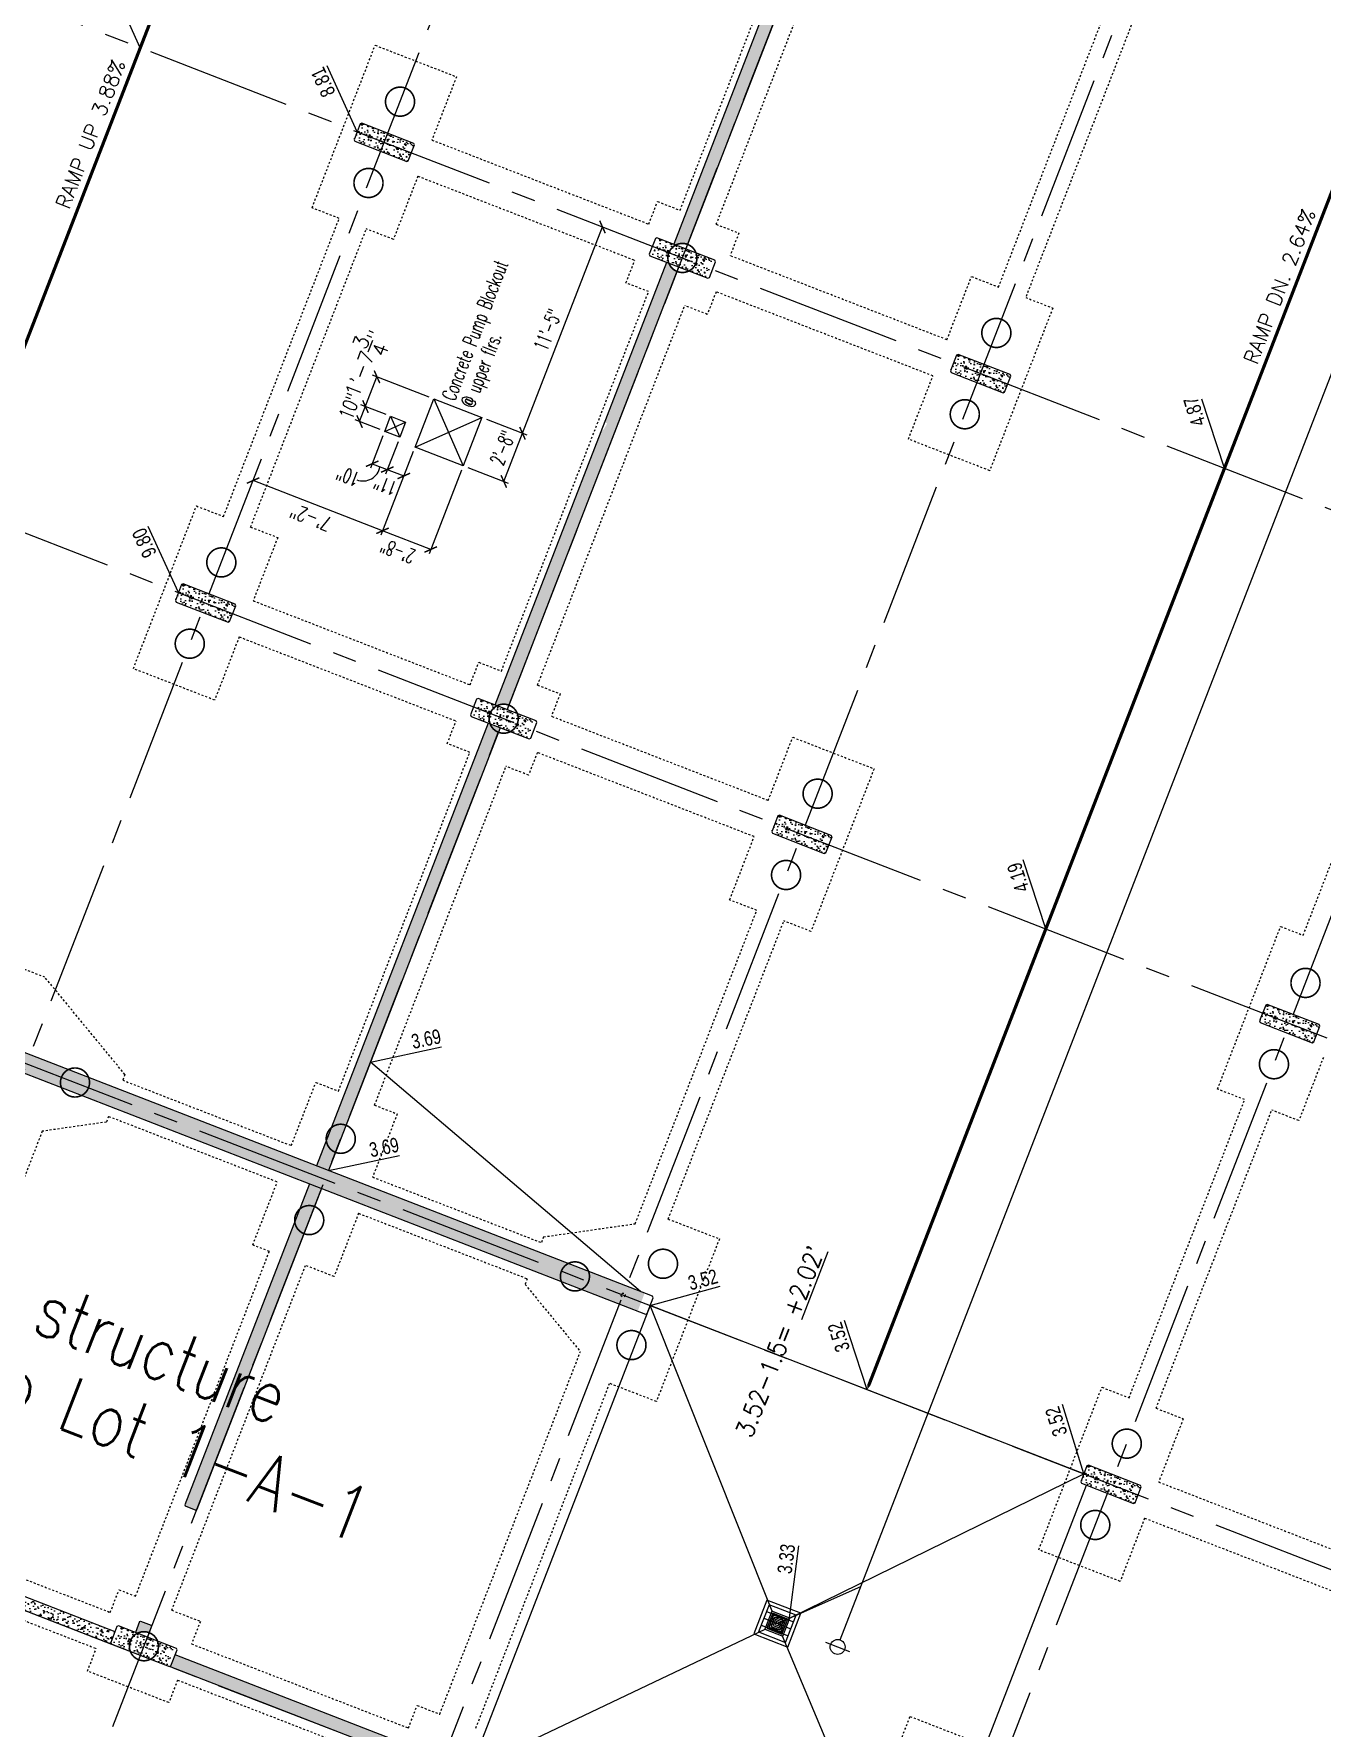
# Model space of a CAD drawing. Header units: feet. Extents: x 308 to 1449, y -4548 to -3843.
# Drawn here: x 878.6 to 945.1, y -4497.5 to -4410.1 of the extents above; entities that cross this region are included whole.
import ezdxf

# ---------------------------------------------------------------- set-up
doc = ezdxf.new("R2010")
doc.units = ezdxf.units.FT
doc.header["$LTSCALE"] = 10
doc.header["$MEASUREMENT"] = 0
for name, pattern in [('CENTER2', [1.125, 0.75, -0.125, 0.125, -0.125]), ('HIDDEN', [0.375, 0.25, -0.125]), ('HIDDEN2', [0.1875, 0.125, -0.0625])]:
    doc.linetypes.add(name, pattern=pattern)
doc.layers.get('0').update_dxf_attribs({"linetype": 'CONTINUOUS'})
doc.layers.add('alta hide', color=16, linetype='CONTINUOUS', plot=False)
doc.layers.add('g-anno-inv notes', color=1, linetype='CONTINUOUS', plot=False)
for name, color, linetype in [('auger pile', 1, 'CONTINUOUS'), ('conc. wall', 7, 'CONTINUOUS'), ('concrete pump', 210, 'CONTINUOUS'), ('GRID', 30, 'CENTER2'), ('Mat Footing Dewatering Pump', 80, 'CONTINUOUS'), ('p-ftg.', 4, 'HIDDEN2'), ('p-sanr-pipe', 5, 'CONTINUOUS'), ('p-sanr-symb', 3, 'CONTINUOUS'), ('slabedge', 6, 'CONTINUOUS')]:
    doc.layers.add(name, color=color, linetype=linetype)
doc.styles.add('dimwall', font='arial.ttf', dxfattribs={"width": 0.75, "height": 9})
doc.styles.add('s3', font='simplex.shx', dxfattribs={"width": 0.9, "height": 0.115})
doc.styles.add('STAN', font='ROMANS.SHX', dxfattribs={"width": 0.8})
doc.styles.get("Standard").update_dxf_attribs({"font": 'ROMANS.SHX'})
pattern_1 = [(50, (1448.896, 3235.727), (7.172602, -0.627521), [0.75, -8.25]), (355, (1448.896, 3235.727), (-1.387513, 7.521921), [0.6, -6.6]), (100.4514, (1449.4935, 3235.675), (5.785094, 6.894395), [0.637402, -7.011421]), (46.1842, (1448.896, 3237.727), (10.67241, -1.65519), [1.125, -12.375]), (96.6356, (1449.785, 3237.589), (9.346627, 9.74118), [0.956103, -10.51713]), (351.1842, (1448.896, 3237.727), (9.34662, 9.741186), [0.9, -9.9]), (21, (1449.896, 3237.227), (5.96907, -4.026189), [0.75, -8.25]), (326, (1449.896, 3237.227), (2.433153, 7.2515), [0.6, -6.6]), (71.4514, (1450.393, 3236.8916), (8.402226, 3.225305), [0.637402, -7.011421]), (37.5, (1448.8958, 3235.727), (0.1215986, 3.3289385), [0, -6.52, 0, -6.7, 0, -6.625]), (7.5, (1448.8958, 3235.727), (2.6306954, 3.944117), [0, -3.82, 0, -6.37, 0, -2.525]), (327.5, (1446.6658, 3235.727), (5.3382244, -0.2255487), [0, -2.5, 0, -7.8, 0, -10.35]), (317.5, (1445.6658, 3235.727), (5.831862, 1.00105), [0, -3.25, 0, -5.18, 0, -7.35])]

# ---------------------------------------------------------------- blocks, each defined once
blk = doc.blocks.new('ccprs02')
at = {"linetype": 'Continuous'}
blk.add_circle((0, 0), 0.0312, dxfattribs=at)
blk = doc.blocks.new('p51')
blk.add_line((0, -1), (0, 1))
blk.add_circle((0, 0), 0.576)
blk = doc.blocks.new('_ArchTick')
at = {"color": 0, "linetype": 'ByBlock', "const_width": 0.15}
blk.add_lwpolyline([(-0.5, -0.5), (0.5, 0.5)], dxfattribs=at)
blk = doc.blocks.new('A$C2A3944E8')
at = {"layer": 'conc. wall'}
h = blk.add_hatch(dxfattribs=at)
h.set_pattern_fill('AR-CONC', color=256, style=0)
h.set_pattern_definition([(50, (-94.641, 3235.727), (7.172602, -0.627521), [0.75, -8.25]), (355, (-94.641, 3235.727), (-1.387513, 7.521921), [0.6, -6.6]), (100.4514, (-94.0434, 3235.675), (5.785094, 6.894395), [0.637402, -7.011421]), (46.1842, (-94.641, 3237.727), (10.67241, -1.65519), [1.125, -12.375]), (96.6356, (-93.752, 3237.589), (9.346627, 9.74118), [0.956103, -10.51713]), (351.1842, (-94.641, 3237.727), (9.34662, 9.741186), [0.9, -9.9]), (21, (-93.641, 3237.227), (5.96907, -4.026189), [0.75, -8.25]), (326, (-93.641, 3237.227), (2.433153, 7.2515), [0.6, -6.6]), (71.4514, (-93.144, 3236.8916), (8.402226, 3.225305), [0.637402, -7.011421]), (37.5, (-94.6411, 3235.727), (0.1215986, 3.3289385), [0, -6.52, 0, -6.7, 0, -6.625]), (7.5, (-94.641, 3235.727), (2.6306954, 3.944117), [0, -3.82, 0, -6.37, 0, -2.525]), (327.5, (-96.8711, 3235.727), (5.3382244, -0.2255487), [0, -2.5, 0, -7.8, 0, -10.35]), (317.5, (-97.871, 3235.727), (5.831862, 1.00105), [0, -3.25, 0, -5.18, 0, -7.35])])
h.paths.add_polyline_path([(540.702481, 840.262432), (534.702481, 840.262432), (534.702481, 823.012432), (535.452481, 822.262432), (540.702481, 822.262432)])
h.paths.add_polyline_path([(546.702481, 840.262432), (540.702481, 840.262432), (540.702481, 822.262432), (545.952481, 822.262432), (546.702481, 823.012432)])
h.paths.add_polyline_path([(546.702481, 1032.262432), (540.702481, 1032.262432), (540.702481, 840.262432), (546.702481, 840.262432)])
h.paths.add_polyline_path([(540.702481, 1032.262432), (534.702481, 1032.262432), (534.702481, 840.262432), (540.702481, 840.262432)])
h.paths.add_polyline_path([(540.702481, 1224.262432), (534.702481, 1224.262432), (534.702481, 1032.262432), (540.702481, 1032.262432)])
h.paths.add_polyline_path([(546.702481, 1224.262432), (540.702481, 1224.262432), (540.702481, 1032.262432), (546.702481, 1032.262432)])
h.paths.add_polyline_path([(546.702481, 1241.512432), (545.952481, 1242.262432), (540.702481, 1242.262432), (540.702481, 1224.262432), (546.702481, 1224.262432)])
h.paths.add_polyline_path([(540.702481, 1242.262432), (535.452481, 1242.262432), (534.702481, 1241.512432), (534.702481, 1224.262432), (540.702481, 1224.262432)])
h = blk.add_hatch(dxfattribs=at)
h.set_pattern_fill('AR-CONC', color=256, style=0)
h.set_pattern_definition([(50, (211.359, 3961.727), (7.172602, -0.627521), [0.75, -8.25]), (355, (211.359, 3961.727), (-1.387513, 7.521921), [0.6, -6.6]), (100.4514, (211.9566, 3961.675), (5.785094, 6.894395), [0.637402, -7.011421]), (46.1842, (211.359, 3963.727), (10.67241, -1.65519), [1.125, -12.375]), (96.6356, (212.248, 3963.589), (9.346627, 9.74118), [0.956103, -10.51713]), (351.1842, (211.359, 3963.727), (9.34662, 9.741186), [0.9, -9.9]), (21, (212.359, 3963.227), (5.96907, -4.026189), [0.75, -8.25]), (326, (212.359, 3963.227), (2.433153, 7.2515), [0.6, -6.6]), (71.4514, (212.856, 3962.8916), (8.402226, 3.225305), [0.637402, -7.011421]), (37.5, (211.3589, 3961.727), (0.1215986, 3.3289385), [0, -6.52, 0, -6.7, 0, -6.625]), (7.5, (211.359, 3961.727), (2.6306954, 3.944117), [0, -3.82, 0, -6.37, 0, -2.525]), (327.5, (209.1289, 3961.727), (5.3382244, -0.2255487), [0, -2.5, 0, -7.8, 0, -10.35]), (317.5, (208.129, 3961.727), (5.831862, 1.00105), [0, -3.25, 0, -5.18, 0, -7.35])])
h.paths.add_polyline_path([(846.702481, 1248.262432), (841.452481, 1248.262432), (840.702481, 1247.512432), (840.702481, 1230.262432), (846.702481, 1230.262432)])
h.paths.add_polyline_path([(852.702481, 1247.512432), (851.952481, 1248.262432), (846.702481, 1248.262432), (846.702481, 1230.262432), (852.702481, 1230.262432)])
h.paths.add_polyline_path([(852.702481, 1230.262432), (846.702481, 1230.262432), (846.702481, 1212.262432), (851.952481, 1212.262432), (852.702481, 1213.012432)])
h.paths.add_polyline_path([(846.702481, 1230.262432), (840.702481, 1230.262432), (840.702481, 1213.012432), (841.452481, 1212.262432), (846.702481, 1212.262432)])
h = blk.add_hatch(dxfattribs=at)
h.set_pattern_fill('AR-CONC', color=256, style=0)
h.set_pattern_definition([(50, (517.359, 3961.727), (7.172602, -0.627521), [0.75, -8.25]), (355, (517.359, 3961.727), (-1.387513, 7.521921), [0.6, -6.6]), (100.4514, (517.9566, 3961.675), (5.785094, 6.894395), [0.637402, -7.011421]), (46.1842, (517.359, 3963.727), (10.67241, -1.65519), [1.125, -12.375]), (96.6356, (518.248, 3963.589), (9.346627, 9.74118), [0.956103, -10.51713]), (351.1842, (517.359, 3963.727), (9.34662, 9.741186), [0.9, -9.9]), (21, (518.359, 3963.227), (5.96907, -4.026189), [0.75, -8.25]), (326, (518.359, 3963.227), (2.433153, 7.2515), [0.6, -6.6]), (71.4514, (518.856, 3962.8916), (8.402226, 3.225305), [0.637402, -7.011421]), (37.5, (517.3589, 3961.727), (0.1215986, 3.3289385), [0, -6.52, 0, -6.7, 0, -6.625]), (7.5, (517.359, 3961.727), (2.6306954, 3.944117), [0, -3.82, 0, -6.37, 0, -2.525]), (327.5, (515.1289, 3961.727), (5.3382244, -0.2255487), [0, -2.5, 0, -7.8, 0, -10.35]), (317.5, (514.129, 3961.727), (5.831862, 1.00105), [0, -3.25, 0, -5.18, 0, -7.35])])
h.paths.add_polyline_path([(1152.702481, 1248.262432), (1147.452481, 1248.262432), (1146.702481, 1247.512432), (1146.702481, 1230.262432), (1152.702481, 1230.262432)])
h.paths.add_polyline_path([(1158.702481, 1247.512432), (1157.952481, 1248.262432), (1152.702481, 1248.262432), (1152.702481, 1230.262432), (1158.702481, 1230.262432)])
h.paths.add_polyline_path([(1158.702481, 1230.262432), (1152.702481, 1230.262432), (1152.702481, 1212.262432), (1157.952481, 1212.262432), (1158.702481, 1213.012432)])
h.paths.add_polyline_path([(1152.702481, 1230.262432), (1146.702481, 1230.262432), (1146.702481, 1213.012432), (1147.452481, 1212.262432), (1152.702481, 1212.262432)])
h = blk.add_hatch(dxfattribs=at)
h.set_pattern_fill('AR-CONC', color=256, style=0)
h.set_pattern_definition(pattern_1)
h.paths.add_polyline_path([(232.702481, 1130.556599), (224.702481, 1130.556599), (224.702481, 1051.512432), (225.452481, 1052.262432), (232.702481, 1052.262432)])
h.paths.add_polyline_path([(224.702481, 1130.556599), (232.702481, 1130.556599), (232.702481, 1212.262432), (225.452481, 1212.262432), (224.702481, 1213.012432)])
h = blk.add_hatch(dxfattribs=at)
h.set_pattern_fill('AR-CONC', color=256, style=0)
h.set_pattern_definition([(50, (-404.641, 3763.727), (7.172602, -0.627521), [0.75, -8.25]), (355, (-404.641, 3763.727), (-1.387513, 7.521921), [0.6, -6.6]), (100.4514, (-404.0434, 3763.675), (5.785094, 6.894395), [0.637402, -7.011421]), (46.1842, (-404.641, 3765.727), (10.67241, -1.65519), [1.125, -12.375]), (96.6356, (-403.752, 3765.589), (9.346627, 9.74118), [0.956103, -10.51713]), (351.1842, (-404.641, 3765.727), (9.34662, 9.741186), [0.9, -9.9]), (21, (-403.641, 3765.227), (5.96907, -4.026189), [0.75, -8.25]), (326, (-403.641, 3765.227), (2.433153, 7.2515), [0.6, -6.6]), (71.4514, (-403.144, 3764.8916), (8.402226, 3.225305), [0.637402, -7.011421]), (37.5, (-404.6411, 3763.727), (0.1215986, 3.3289385), [0, -6.52, 0, -6.7, 0, -6.625]), (7.5, (-404.641, 3763.727), (2.6306954, 3.944117), [0, -3.82, 0, -6.37, 0, -2.525]), (327.5, (-406.8711, 3763.727), (5.3382244, -0.2255487), [0, -2.5, 0, -7.8, 0, -10.35]), (317.5, (-407.871, 3763.727), (5.831862, 1.00105), [0, -3.25, 0, -5.18, 0, -7.35])])
h.paths.add_polyline_path([(230.702481, 1050.262432), (225.452481, 1050.262432), (224.702481, 1049.512432), (224.702481, 1032.262432), (230.702481, 1032.262432)])
h.paths.add_polyline_path([(236.702481, 1049.512432), (235.952481, 1050.262432), (230.702481, 1050.262432), (230.702481, 1032.262432), (236.702481, 1032.262432)])
h.paths.add_polyline_path([(236.702481, 1032.262432), (230.702481, 1032.262432), (230.702481, 1014.262432), (235.952481, 1014.262432), (236.702481, 1015.012432)])
h.paths.add_polyline_path([(230.702481, 1032.262432), (224.702481, 1032.262432), (224.702481, 1015.012432), (225.452481, 1014.262432), (230.702481, 1014.262432)])
h = blk.add_hatch(dxfattribs=at)
h.set_pattern_fill('AR-CONC', color=256, style=0)
h.set_pattern_definition([(50, (211.359, 3763.727), (7.172602, -0.627521), [0.75, -8.25]), (355, (211.359, 3763.727), (-1.387513, 7.521921), [0.6, -6.6]), (100.4514, (211.9566, 3763.675), (5.785094, 6.894395), [0.637402, -7.011421]), (46.1842, (211.359, 3765.727), (10.67241, -1.65519), [1.125, -12.375]), (96.6356, (212.248, 3765.589), (9.346627, 9.74118), [0.956103, -10.51713]), (351.1842, (211.359, 3765.727), (9.34662, 9.741186), [0.9, -9.9]), (21, (212.359, 3765.227), (5.96907, -4.026189), [0.75, -8.25]), (326, (212.359, 3765.227), (2.433153, 7.2515), [0.6, -6.6]), (71.4514, (212.856, 3764.8916), (8.402226, 3.225305), [0.637402, -7.011421]), (37.5, (211.3589, 3763.727), (0.1215986, 3.3289385), [0, -6.52, 0, -6.7, 0, -6.625]), (7.5, (211.359, 3763.727), (2.6306954, 3.944117), [0, -3.82, 0, -6.37, 0, -2.525]), (327.5, (209.1289, 3763.727), (5.3382244, -0.2255487), [0, -2.5, 0, -7.8, 0, -10.35]), (317.5, (208.129, 3763.727), (5.831862, 1.00105), [0, -3.25, 0, -5.18, 0, -7.35])])
h.paths.add_polyline_path([(846.702481, 1050.262432), (841.452481, 1050.262432), (840.702481, 1049.512432), (840.702481, 1032.262432), (846.702481, 1032.262432)])
h.paths.add_polyline_path([(852.702481, 1049.512432), (851.952481, 1050.262432), (846.702481, 1050.262432), (846.702481, 1032.262432), (852.702481, 1032.262432)])
h.paths.add_polyline_path([(852.702481, 1032.262432), (846.702481, 1032.262432), (846.702481, 1014.262432), (851.952481, 1014.262432), (852.702481, 1015.012432)])
h.paths.add_polyline_path([(846.702481, 1032.262432), (840.702481, 1032.262432), (840.702481, 1015.012432), (841.452481, 1014.262432), (846.702481, 1014.262432)])
h = blk.add_hatch(dxfattribs=at)
h.set_pattern_fill('AR-CONC', color=256, style=0)
h.set_pattern_definition([(50, (517.359, 3763.727), (7.172602, -0.627521), [0.75, -8.25]), (355, (517.359, 3763.727), (-1.387513, 7.521921), [0.6, -6.6]), (100.4514, (517.9566, 3763.675), (5.785094, 6.894395), [0.637402, -7.011421]), (46.1842, (517.359, 3765.727), (10.67241, -1.65519), [1.125, -12.375]), (96.6356, (518.248, 3765.589), (9.346627, 9.74118), [0.956103, -10.51713]), (351.1842, (517.359, 3765.727), (9.34662, 9.741186), [0.9, -9.9]), (21, (518.359, 3765.227), (5.96907, -4.026189), [0.75, -8.25]), (326, (518.359, 3765.227), (2.433153, 7.2515), [0.6, -6.6]), (71.4514, (518.856, 3764.8916), (8.402226, 3.225305), [0.637402, -7.011421]), (37.5, (517.3589, 3763.727), (0.1215986, 3.3289385), [0, -6.52, 0, -6.7, 0, -6.625]), (7.5, (517.359, 3763.727), (2.6306954, 3.944117), [0, -3.82, 0, -6.37, 0, -2.525]), (327.5, (515.1289, 3763.727), (5.3382244, -0.2255487), [0, -2.5, 0, -7.8, 0, -10.35]), (317.5, (514.129, 3763.727), (5.831862, 1.00105), [0, -3.25, 0, -5.18, 0, -7.35])])
h.paths.add_polyline_path([(1152.702481, 1050.262432), (1147.452481, 1050.262432), (1146.702481, 1049.512432), (1146.702481, 1032.262432), (1152.702481, 1032.262432)])
h.paths.add_polyline_path([(1158.702481, 1049.512432), (1157.952481, 1050.262432), (1152.702481, 1050.262432), (1152.702481, 1032.262432), (1158.702481, 1032.262432)])
h.paths.add_polyline_path([(1158.702481, 1032.262432), (1152.702481, 1032.262432), (1152.702481, 1014.262432), (1157.952481, 1014.262432), (1158.702481, 1015.012432)])
h.paths.add_polyline_path([(1152.702481, 1032.262432), (1146.702481, 1032.262432), (1146.702481, 1015.012432), (1147.452481, 1014.262432), (1152.702481, 1014.262432)])
h = blk.add_hatch(dxfattribs=at)
h.set_pattern_fill('AR-CONC', color=256, style=0)
h.set_pattern_definition(pattern_1)
h.paths.add_polyline_path([(232.702481, 1012.262432), (225.452481, 1012.262432), (224.702481, 1013.012432), (224.702481, 931.718391), (232.702481, 931.718391)])
h.paths.add_polyline_path([(224.702481, 851.512432), (225.452481, 852.262432), (232.702481, 852.262432), (232.702481, 931.718391), (224.702481, 931.718391)])
h.paths.add_polyline_path([(504.702481, 1032.262432, -0.2807764064), (509.579375, 1040.262432), (389.913497, 1040.262432), (389.913497, 1032.262432)])
h.paths.add_polyline_path([(522.702481, 1032.262432, 0.2807764064), (517.825586, 1040.262432), (509.579375, 1040.262432, 0.2807764064), (504.702481, 1032.262432)])
h.paths.add_polyline_path([(517.825586, 1040.262432, -0.2807764064), (522.702481, 1032.262432), (534.702481, 1032.262432), (534.702481, 1040.262432)])
h.paths.add_polyline_path([(320.952481, 1040.262432), (320.952481, 1032.262432), (389.913497, 1032.262432), (389.913497, 1040.262432)])
edge = h.paths.add_edge_path()
edge.add_line((244.452481, 1032.262432), (244.452481, 1040.262432))
edge.add_line((244.452481, 1040.262432), (236.702481, 1040.262432))
edge.add_line((236.702481, 1040.262432), (236.702481, 1038.970636))
edge.add_arc((230.702481, 1032.262432), 9, 0, 48.189685104, ccw=False)
edge.add_line((239.702481, 1032.262432), (244.452481, 1032.262432))
h = blk.add_hatch(dxfattribs=at)
h.set_pattern_fill('AR-CONC', color=256, style=0)
h.set_pattern_definition(pattern_1)
h.paths.add_polyline_path([(563.579375, 1040.262432), (546.702481, 1040.262432), (546.702481, 1032.262432), (558.702481, 1032.262432, -0.2807764064)])
h.paths.add_polyline_path([(571.825586, 1040.262432), (563.579375, 1040.262432, 0.2807764064), (558.702481, 1032.262432), (576.702481, 1032.262432, 0.2807764064)])
h.paths.add_polyline_path([(639.292981, 1040.262432), (571.825586, 1040.262432, -0.2807764064), (576.702481, 1032.262432), (639.292981, 1032.262432)])
h.paths.add_polyline_path([(737.950825, 1038.725474, -0.0958594445), (731.190482, 1040.262432), (639.292981, 1040.262432), (639.292981, 1032.262432), (737.950825, 1032.262432)])
h.paths.add_polyline_path([(819.702481, 1040.262432), (737.950825, 1040.262432), (737.950825, 1032.262432), (819.702481, 1032.262432)])
h.paths.add_polyline_path([(737.950825, 1040.262432), (731.190482, 1040.262432, 0.0958594445), (737.950825, 1038.725474)], flags=17)
h.paths.add_polyline_path([(840.702481, 1038.970636), (840.702481, 1040.262432), (819.702481, 1040.262432), (819.702481, 1032.262432), (837.702481, 1032.262432, -0.2134217653)])
h.paths.add_polyline_path([(840.702481, 1038.970636, 0.2134217653), (837.702481, 1032.262432), (840.702481, 1032.262432)])
h = blk.add_hatch(dxfattribs=at)
h.set_pattern_fill('AR-CONC', color=256, style=0)
h.set_pattern_definition(pattern_1)
h.paths.add_polyline_path([(1040.348234, 1032.262432), (1040.348234, 1038.725474, -0.0958594445), (1033.587892, 1040.262432), (852.702481, 1040.262432), (852.702481, 1038.970636, -0.2134217653), (855.702481, 1032.262432)])
h.paths.add_polyline_path([(1093.115445, 1032.262432), (1093.115445, 1040.262432), (1040.348234, 1040.262432), (1040.348234, 1032.262432)])
h.paths.add_polyline_path([(1093.115445, 1040.262432), (1093.115445, 1032.262432), (1143.702481, 1032.262432, -0.2134217653), (1146.702481, 1038.970636), (1146.702481, 1040.262432)])
h.paths.add_polyline_path([(1343.352898, 1032.262432), (1343.352898, 1038.725474, -0.0958594445), (1336.592556, 1040.262432), (1158.702481, 1040.262432), (1158.702481, 1038.970636, -0.2134217653), (1161.702481, 1032.262432)])
h.paths.add_polyline_path([(1343.352898, 1040.262432), (1343.352898, 1032.262432), (1399.115445, 1032.262432), (1399.115445, 1040.262432)])
h.paths.add_polyline_path([(1449.702481, 1032.262432, -0.2134217653), (1452.702481, 1038.970636), (1452.702481, 1040.262432), (1399.115445, 1040.262432), (1399.115445, 1032.262432)])
h.paths.add_polyline_path([(1603.115445, 1032.262432), (1603.115445, 1040.262432), (1464.702481, 1040.262432), (1464.702481, 1038.970636, -0.2134217653), (1467.702481, 1032.262432)])
h.paths.add_polyline_path([(1603.115445, 1040.262432), (1603.115445, 1032.262432), (1653.702481, 1032.262432, -0.2134217653), (1656.702481, 1038.970636), (1656.702481, 1040.262432)])
h = blk.add_hatch(dxfattribs=at)
h.set_pattern_fill('AR-CONC', color=256, style=0)
h.set_pattern_definition([(50, (211.359, 3565.727), (7.172602, -0.627521), [0.75, -8.25]), (355, (211.359, 3565.727), (-1.387513, 7.521921), [0.6, -6.6]), (100.4514, (211.9566, 3565.675), (5.785094, 6.894395), [0.637402, -7.011421]), (46.1842, (211.359, 3567.727), (10.67241, -1.65519), [1.125, -12.375]), (96.6356, (212.248, 3567.589), (9.346627, 9.74118), [0.956103, -10.51713]), (351.1842, (211.359, 3567.727), (9.34662, 9.741186), [0.9, -9.9]), (21, (212.359, 3567.227), (5.96907, -4.026189), [0.75, -8.25]), (326, (212.359, 3567.227), (2.433153, 7.2515), [0.6, -6.6]), (71.4514, (212.856, 3566.8916), (8.402226, 3.225305), [0.637402, -7.011421]), (37.5, (211.3589, 3565.727), (0.1215986, 3.3289385), [0, -6.52, 0, -6.7, 0, -6.625]), (7.5, (211.359, 3565.727), (2.6306954, 3.944117), [0, -3.82, 0, -6.37, 0, -2.525]), (327.5, (209.1289, 3565.727), (5.3382244, -0.2255487), [0, -2.5, 0, -7.8, 0, -10.35]), (317.5, (208.129, 3565.727), (5.831862, 1.00105), [0, -3.25, 0, -5.18, 0, -7.35])])
h.paths.add_polyline_path([(846.702481, 852.262432), (841.452481, 852.262432), (840.702481, 851.512432), (840.702481, 834.262432), (846.702481, 834.262432)])
h.paths.add_polyline_path([(852.702481, 851.512432), (851.952481, 852.262432), (846.702481, 852.262432), (846.702481, 834.262432), (852.702481, 834.262432)])
h.paths.add_polyline_path([(852.702481, 834.262432), (846.702481, 834.262432), (846.702481, 816.262432), (851.952481, 816.262432), (852.702481, 817.012432)])
h.paths.add_polyline_path([(846.702481, 834.262432), (840.702481, 834.262432), (840.702481, 817.012432), (841.452481, 816.262432), (846.702481, 816.262432)])
h = blk.add_hatch(dxfattribs=at)
h.set_pattern_fill('AR-CONC', color=256, style=0)
h.set_pattern_definition([(50, (517.359, 3565.727), (7.172602, -0.627521), [0.75, -8.25]), (355, (517.359, 3565.727), (-1.387513, 7.521921), [0.6, -6.6]), (100.4514, (517.9566, 3565.675), (5.785094, 6.894395), [0.637402, -7.011421]), (46.1842, (517.359, 3567.727), (10.67241, -1.65519), [1.125, -12.375]), (96.6356, (518.248, 3567.589), (9.346627, 9.74118), [0.956103, -10.51713]), (351.1842, (517.359, 3567.727), (9.34662, 9.741186), [0.9, -9.9]), (21, (518.359, 3567.227), (5.96907, -4.026189), [0.75, -8.25]), (326, (518.359, 3567.227), (2.433153, 7.2515), [0.6, -6.6]), (71.4514, (518.856, 3566.8916), (8.402226, 3.225305), [0.637402, -7.011421]), (37.5, (517.3589, 3565.727), (0.1215986, 3.3289385), [0, -6.52, 0, -6.7, 0, -6.625]), (7.5, (517.359, 3565.727), (2.6306954, 3.944117), [0, -3.82, 0, -6.37, 0, -2.525]), (327.5, (515.1289, 3565.727), (5.3382244, -0.2255487), [0, -2.5, 0, -7.8, 0, -10.35]), (317.5, (514.129, 3565.727), (5.831862, 1.00105), [0, -3.25, 0, -5.18, 0, -7.35])])
h.paths.add_polyline_path([(1152.702481, 852.262432), (1147.452481, 852.262432), (1146.702481, 851.512432), (1146.702481, 834.262432), (1152.702481, 834.262432)])
h.paths.add_polyline_path([(1158.702481, 851.512432), (1157.952481, 852.262432), (1152.702481, 852.262432), (1152.702481, 834.262432), (1158.702481, 834.262432)])
h.paths.add_polyline_path([(1158.702481, 834.262432), (1152.702481, 834.262432), (1152.702481, 816.262432), (1157.952481, 816.262432), (1158.702481, 817.012432)])
h.paths.add_polyline_path([(1152.702481, 834.262432), (1146.702481, 834.262432), (1146.702481, 817.012432), (1147.452481, 816.262432), (1152.702481, 816.262432)])
h = blk.add_hatch(dxfattribs=at)
h.set_pattern_fill('AR-CONC', color=256, style=0)
h.set_pattern_definition([(50, (-94.641, 3241.727), (7.172602, -0.627521), [0.75, -8.25]), (355, (-94.641, 3241.727), (-1.387513, 7.521921), [0.6, -6.6]), (100.4514, (-94.0434, 3241.675), (5.785094, 6.894395), [0.637402, -7.011421]), (46.1842, (-94.641, 3243.727), (10.67241, -1.65519), [1.125, -12.375]), (96.6356, (-93.752, 3243.589), (9.346627, 9.74118), [0.956103, -10.51713]), (351.1842, (-94.641, 3243.727), (9.34662, 9.741186), [0.9, -9.9]), (21, (-93.641, 3243.227), (5.96907, -4.026189), [0.75, -8.25]), (326, (-93.641, 3243.227), (2.433153, 7.2515), [0.6, -6.6]), (71.4514, (-93.144, 3242.8916), (8.402226, 3.225305), [0.637402, -7.011421]), (37.5, (-94.6411, 3241.727), (0.1215986, 3.3289385), [0, -6.52, 0, -6.7, 0, -6.625]), (7.5, (-94.641, 3241.727), (2.6306954, 3.944117), [0, -3.82, 0, -6.37, 0, -2.525]), (327.5, (-96.8711, 3241.727), (5.3382244, -0.2255487), [0, -2.5, 0, -7.8, 0, -10.35]), (317.5, (-97.871, 3241.727), (5.831862, 1.00105), [0, -3.25, 0, -5.18, 0, -7.35])])
h.paths.add_polyline_path([(540.702481, 528.262432), (535.452481, 528.262432), (534.702481, 527.512432), (534.702481, 510.262432), (540.702481, 510.262432)])
h.paths.add_polyline_path([(540.702481, 510.262432), (546.702481, 510.262432), (546.702481, 527.512432), (545.952481, 528.262432), (540.702481, 528.262432)])
h.paths.add_polyline_path([(540.702481, 492.262432), (545.952481, 492.262432), (546.702481, 493.012432), (546.702481, 510.262432), (540.702481, 510.262432)])
h.paths.add_polyline_path([(534.702481, 493.012432), (535.452481, 492.262432), (540.702481, 492.262432), (540.702481, 510.262432), (534.702481, 510.262432)])
h = blk.add_hatch(dxfattribs=at)
h.set_pattern_fill('AR-CONC', color=256, style=0)
h.set_pattern_definition([(50, (211.359, 3241.727), (7.172602, -0.627521), [0.75, -8.25]), (355, (211.359, 3241.727), (-1.387513, 7.521921), [0.6, -6.6]), (100.4514, (211.9566, 3241.675), (5.785094, 6.894395), [0.637402, -7.011421]), (46.1842, (211.359, 3243.727), (10.67241, -1.65519), [1.125, -12.375]), (96.6356, (212.248, 3243.589), (9.346627, 9.74118), [0.956103, -10.51713]), (351.1842, (211.359, 3243.727), (9.34662, 9.741186), [0.9, -9.9]), (21, (212.359, 3243.227), (5.96907, -4.026189), [0.75, -8.25]), (326, (212.359, 3243.227), (2.433153, 7.2515), [0.6, -6.6]), (71.4514, (212.856, 3242.8916), (8.402226, 3.225305), [0.637402, -7.011421]), (37.5, (211.3589, 3241.727), (0.1215986, 3.3289385), [0, -6.52, 0, -6.7, 0, -6.625]), (7.5, (211.359, 3241.727), (2.6306954, 3.944117), [0, -3.82, 0, -6.37, 0, -2.525]), (327.5, (209.1289, 3241.727), (5.3382244, -0.2255487), [0, -2.5, 0, -7.8, 0, -10.35]), (317.5, (208.129, 3241.727), (5.831862, 1.00105), [0, -3.25, 0, -5.18, 0, -7.35])])
h.paths.add_polyline_path([(846.702481, 528.262432), (841.452481, 528.262432), (840.702481, 527.512432), (840.702481, 510.262432), (846.702481, 510.262432)])
h.paths.add_polyline_path([(852.702481, 527.512432), (851.952481, 528.262432), (846.702481, 528.262432), (846.702481, 510.262432), (852.702481, 510.262432)])
h.paths.add_polyline_path([(852.702481, 510.262432), (846.702481, 510.262432), (846.702481, 492.262432), (851.952481, 492.262432), (852.702481, 493.012432)])
h.paths.add_polyline_path([(846.702481, 510.262432), (840.702481, 510.262432), (840.702481, 493.012432), (841.452481, 492.262432), (846.702481, 492.262432)])
h = blk.add_hatch(dxfattribs=at)
h.set_pattern_fill('AR-CONC', color=256, style=0)
h.set_pattern_definition(pattern_1)
h.paths.add_polyline_path([(471.407441, 320.262432), (336.702481, 320.262432), (336.702481, 313.012432), (335.952481, 312.262432), (471.407441, 312.262432)])
h.paths.add_polyline_path([(534.702481, 317.554228, -0.0954166667), (532.640223, 320.262432), (471.407441, 320.262432), (471.407441, 312.262432), (513.702481, 312.262432), (535.452481, 312.262432), (534.702481, 313.012432)])
at = {"layer": 'auger pile', "const_width": 1}
for points in [[(828.702481, 1230.262432, 1), (810.702481, 1230.262432, 1)], [(864.702481, 1230.262432, -1), (882.702481, 1230.262432, -1)], [(1134.702481, 1230.262432, 1), (1116.702481, 1230.262432, 1)], [(1170.702481, 1230.262432, -1), (1188.702481, 1230.262432, -1)], [(540.702481, 1207.262432, -1), (540.702481, 1189.262432, -1)], [(239.702481, 1032.262432, 1), (221.702481, 1032.262432, 1)], [(522.702481, 1032.262432, 1), (504.702481, 1032.262432, 1)], [(558.702481, 1032.262432, -1), (576.702481, 1032.262432, -1)], [(855.702481, 1032.262432, 1), (837.702481, 1032.262432, 1)], [(1161.702481, 1032.262432, 1), (1143.702481, 1032.262432, 1)], [(540.702481, 857.262432, 1), (540.702481, 875.262432, 1)], [(828.702481, 834.262432, 1), (810.702481, 834.262432, 1)], [(864.702481, 834.262432, -1), (882.702481, 834.262432, -1)], [(1134.702481, 834.262432, 1), (1116.702481, 834.262432, 1)], [(1170.702481, 834.262432, -1), (1188.702481, 834.262432, -1)], [(513.702481, 809.262432, 1), (513.702481, 827.262432, 1)], [(567.702481, 809.262432, 1), (567.702481, 827.262432, 1)], [(522.702481, 510.262432, 1), (504.702481, 510.262432, 1)], [(558.702481, 510.262432, -1), (576.702481, 510.262432, -1)], [(828.702481, 510.262432, 1), (810.702481, 510.262432, 1)], [(864.702481, 510.262432, -1), (882.702481, 510.262432, -1)]]:
    blk.add_lwpolyline(points, format="xyb", close=True, dxfattribs=at)
at = {"layer": 'conc. wall'}
for p, q in [((224.702481, 1213.012432), (224.702481, 1051.512432)), ((232.702481, 1212.262432), (232.702481, 1052.262432)), ((243.952481, 1040.262432), (236.702481, 1040.262432)), ((243.952481, 1040.262432), (244.452481, 1039.762432)), ((244.452481, 1039.762432), (244.452481, 1032.762432)), ((321.452481, 1040.262432), (320.952481, 1039.762432)), ((320.952481, 1039.762432), (320.952481, 1032.762432)), ((534.702481, 1040.262432), (321.452481, 1040.262432)), ((840.702481, 1040.262432), (546.702481, 1040.262432)), ((852.702481, 1040.262432), (1146.702481, 1040.262432)), ((1452.702481, 1040.262432), (1158.702481, 1040.262432)), ((243.952481, 1032.262432), (236.702481, 1032.262432)), ((244.452481, 1032.762432), (243.952481, 1032.262432)), ((321.452481, 1032.262432), (320.952481, 1032.762432)), ((534.702481, 1032.262432), (321.452481, 1032.262432)), ((840.702481, 1032.262432), (546.702481, 1032.262432)), ((852.702481, 1032.262432), (1146.702481, 1032.262432)), ((1452.702481, 1032.262432), (1158.702481, 1032.262432)), ((224.702481, 851.512432), (224.702481, 1013.012432)), ((232.702481, 852.262432), (232.702481, 1012.262432))]:
    blk.add_line(p, q, dxfattribs=at)
for points in [[(546.702481, 817.012432), (546.702481, 1247.512432), (545.952481, 1248.262432), (535.452481, 1248.262432), (534.702481, 1247.512432), (534.702481, 817.012432), (535.452481, 816.262432), (545.952481, 816.262432)], [(840.702481, 1247.512432), (840.702481, 1213.012432), (841.452481, 1212.262432), (851.952481, 1212.262432), (852.702481, 1213.012432), (852.702481, 1247.512432), (851.952481, 1248.262432), (841.452481, 1248.262432)], [(1146.702481, 1247.512432), (1146.702481, 1213.012432), (1147.452481, 1212.262432), (1157.952481, 1212.262432), (1158.702481, 1213.012432), (1158.702481, 1247.512432), (1157.952481, 1248.262432), (1147.452481, 1248.262432)], [(224.702481, 1051.512432), (224.702481, 1013.012432), (225.452481, 1012.262432), (235.952481, 1012.262432), (236.702481, 1013.012432), (236.702481, 1051.512432), (235.952481, 1052.262432), (225.452481, 1052.262432)], [(840.702481, 1051.512432), (840.702481, 1013.012432), (841.452481, 1012.262432), (851.952481, 1012.262432), (852.702481, 1013.012432), (852.702481, 1051.512432), (851.952481, 1052.262432), (841.452481, 1052.262432)], [(1146.702481, 1051.512432), (1146.702481, 1013.012432), (1147.452481, 1012.262432), (1157.952481, 1012.262432), (1158.702481, 1013.012432), (1158.702481, 1051.512432), (1157.952481, 1052.262432), (1147.452481, 1052.262432)], [(840.702481, 851.512432), (840.702481, 817.012432), (841.452481, 816.262432), (851.952481, 816.262432), (852.702481, 817.012432), (852.702481, 851.512432), (851.952481, 852.262432), (841.452481, 852.262432)], [(1146.702481, 851.512432), (1146.702481, 817.012432), (1147.452481, 816.262432), (1157.952481, 816.262432), (1158.702481, 817.012432), (1158.702481, 851.512432), (1157.952481, 852.262432), (1147.452481, 852.262432)], [(534.702481, 527.512432), (534.702481, 493.012432), (535.452481, 492.262432), (545.952481, 492.262432), (546.702481, 493.012432), (546.702481, 527.512432), (545.952481, 528.262432), (535.452481, 528.262432)], [(840.702481, 527.512432), (840.702481, 493.012432), (841.452481, 492.262432), (851.952481, 492.262432), (852.702481, 493.012432), (852.702481, 527.512432), (851.952481, 528.262432), (841.452481, 528.262432)]]:
    blk.add_lwpolyline(points, close=True, dxfattribs=at)
at = {"layer": 'concrete pump'}
for p, q in [((928.073918, 1144.262432), (928.073918, 1230.262432)), ((985.952481, 1168.262432), (985.952481, 1184.958737)), ((985.952481, 1181.958737), (1015.702481, 1181.958737)), ((995.952481, 1168.262432), (995.952481, 1184.958737)), ((1015.702481, 1147.262432), (1015.702481, 1184.958737)), ((982.952481, 1165.262432), (961.462811, 1165.262432)), ((964.462811, 1165.262432), (964.462811, 1144.262432)), ((985.952481, 1165.262432), (995.952481, 1155.262432)), ((995.952481, 1165.262432), (985.952481, 1155.262432)), ((982.952481, 1155.262432), (961.462811, 1155.262432)), ((980.702481, 1144.262432), (925.073918, 1144.262432)), ((928.073918, 1112.262432), (928.073918, 1144.262432)), ((983.702481, 1144.262432), (1015.702481, 1112.262432)), ((1015.702481, 1144.262432), (983.702481, 1112.262432)), ((980.702481, 1112.262432), (925.073918, 1112.262432)), ((983.702481, 1109.262432), (983.702481, 1082.351925)), ((1015.702481, 1109.262432), (1015.702481, 1082.351925)), ((983.702481, 1085.351925), (1015.702481, 1085.351925)), ((1015.702481, 1085.351925), (1152.702481, 1085.351925))]:
    blk.add_line(p, q, dxfattribs=at)
for points in [[(985.952481, 1155.262432), (985.952481, 1165.262432), (995.952481, 1165.262432), (995.952481, 1155.262432)], [(983.702481, 1112.262432), (983.702481, 1144.262432), (1015.702481, 1144.262432), (1015.702481, 1112.262432)]]:
    blk.add_lwpolyline(points, close=True, dxfattribs=at)
blk.add_arc((962.376859, 1170.511766), 10.629636, 179.545287036, 281.317126025, dxfattribs=at)
at = {"layer": 'p-ftg.'}
for p, q in [((594.702481, 1239.189753), (594.702481, 1273.262432)), ((556.493363, 1171.262432), (594.702481, 1239.189753)), ((900.702481, 1239.262432), (1098.702481, 1239.262432)), ((900.702481, 1221.262432), (1098.702481, 1221.262432)), ((218.702481, 1203.262432), (218.702481, 1059.262432)), ((242.702481, 1203.262432), (242.702481, 1059.262432)), ((505.224099, 1206.262432), (257.702481, 1206.262432)), ((524.911599, 1171.262432), (505.224099, 1206.262432)), ((834.702481, 1203.262432), (834.702481, 1059.262432)), ((858.702481, 1203.262432), (858.702481, 1059.262432)), ((1140.702481, 1203.262432), (1140.702481, 1059.262432)), ((1164.702481, 1203.262432), (1164.702481, 1059.262432)), ((528.702481, 1171.262432), (524.911599, 1171.262432)), ((528.702481, 1171.262432), (528.702481, 1059.262432)), ((552.702481, 1171.262432), (552.702481, 1059.262432)), ((556.493363, 1171.262432), (552.702481, 1171.262432)), ((257.702481, 1048.262432), (486.702481, 1048.262432)), ((594.702481, 1044.262432), (819.702481, 1044.262432)), ((873.702481, 1044.262432), (1125.702481, 1044.262432)), ((1179.702481, 1044.262432), (1431.702481, 1044.262432)), ((257.702481, 1024.262432), (486.702481, 1024.262432)), ((594.702481, 1020.262432), (819.702481, 1020.262432)), ((873.702481, 1020.262432), (1125.702481, 1020.262432)), ((1179.702481, 1020.262432), (1431.702481, 1020.262432)), ((218.702481, 1005.262432), (218.702481, 861.262432)), ((242.702481, 1005.262432), (242.702481, 861.262432)), ((528.702481, 1005.262432), (528.702481, 893.262432)), ((552.702481, 1005.262432), (552.702481, 893.262432)), ((834.702481, 861.262432), (834.702481, 1005.262432)), ((858.702481, 861.262432), (858.702481, 1005.262432)), ((1140.702481, 861.262432), (1140.702481, 1005.262432)), ((1164.702481, 861.262432), (1164.702481, 1005.262432)), ((524.911599, 893.262432), (498.474099, 846.262432)), ((528.702481, 893.262432), (524.911599, 893.262432)), ((556.493363, 893.262432), (552.702481, 893.262432)), ((556.493363, 893.262432), (584.618363, 843.262432)), ((257.702481, 846.262432), (498.474099, 846.262432)), ((584.618363, 843.262432), (792.702481, 843.262432)), ((257.702481, 822.262432), (486.702481, 822.262432)), ((486.702481, 791.262432), (486.702481, 822.262432)), ((594.702481, 825.335111), (594.702481, 791.262432)), ((594.702481, 825.262432), (792.702481, 825.262432)), ((594.702481, 791.262432), (486.702481, 791.262432)), ((594.702481, 519.262432), (792.702481, 519.262432)), ((900.702481, 522.262432), (1125.702481, 522.262432)), ((594.702481, 501.262432), (792.702481, 501.262432)), ((528.702481, 483.262432), (528.702481, 351.262432)), ((552.702481, 483.262432), (552.702481, 351.262432))]:
    blk.add_line(p, q, dxfattribs=at)
for points in [[(792.702481, 1257.262432), (900.702481, 1257.262432), (900.702481, 1239.262432)], [(834.702481, 1203.262432), (792.702481, 1203.262432), (792.702481, 1257.262432)], [(1098.702481, 1257.262432), (1206.702481, 1257.262432), (1206.702481, 1203.262432), (1164.702481, 1203.262432)], [(1098.702481, 1239.262432), (1098.702481, 1257.262432)], [(900.702481, 1221.262432), (900.702481, 1203.262432), (858.702481, 1203.262432)], [(1140.702481, 1203.262432), (1098.702481, 1203.262432), (1098.702481, 1221.262432)], [(203.702481, 1059.262432), (218.702481, 1059.262432)], [(218.702481, 1005.262432), (203.702481, 1005.262432), (203.702481, 1059.262432)], [(242.702481, 1059.262432), (257.702481, 1059.262432), (257.702481, 1048.262432)], [(486.702481, 1059.262432), (528.702481, 1059.262432)], [(486.702481, 1048.262432), (486.702481, 1059.262432)], [(552.702481, 1059.262432), (594.702481, 1059.262432), (594.702481, 1044.262432)], [(819.702481, 1044.262432), (819.702481, 1059.262432), (834.702481, 1059.262432)], [(858.702481, 1059.262432), (873.702481, 1059.262432), (873.702481, 1044.262432)], [(1125.702481, 1044.262432), (1125.702481, 1059.262432), (1140.702481, 1059.262432)], [(1164.702481, 1059.262432), (1179.702481, 1059.262432), (1179.702481, 1044.262432)], [(257.702481, 1024.262432), (257.702481, 1005.262432), (242.702481, 1005.262432)], [(528.702481, 1005.262432), (486.702481, 1005.262432), (486.702481, 1024.262432)], [(594.702481, 1020.262432), (594.702481, 1005.262432), (552.702481, 1005.262432)], [(819.702481, 1005.262432), (819.702481, 1020.262432)], [(873.702481, 1020.262432), (873.702481, 1005.262432), (858.702481, 1005.262432)], [(1125.702481, 1005.262432), (1125.702481, 1020.262432)], [(1179.702481, 1020.262432), (1179.702481, 1005.262432), (1164.702481, 1005.262432)], [(834.702481, 1005.262432), (819.702481, 1005.262432)], [(1140.702481, 1005.262432), (1125.702481, 1005.262432)], [(242.702481, 861.262432), (257.702481, 861.262432), (257.702481, 846.262432)], [(792.702481, 861.262432), (834.702481, 861.262432)], [(858.702481, 861.262432), (900.702481, 861.262432), (900.702481, 807.262432), (792.702481, 807.262432), (792.702481, 825.262432)], [(792.702481, 843.262432), (792.702481, 861.262432)], [(1470.702481, 861.262432), (1512.702481, 861.262432), (1512.702481, 807.262432), (1404.702481, 807.262432), (1404.702481, 825.262432), (1206.702481, 825.262432), (1206.702481, 807.262432), (1098.702481, 807.262432), (1098.702481, 861.262432)], [(1098.702481, 861.262432), (1140.702481, 861.262432)], [(1164.702481, 861.262432), (1206.702481, 861.262432), (1206.702481, 843.262432), (1404.702481, 843.262432), (1404.702481, 861.262432)], [(242.702481, 574.262432), (361.702481, 574.262432), (361.702481, 466.262432), (344.702481, 466.262432)], [(486.702481, 537.262432), (594.702481, 537.262432), (594.702481, 519.262432)], [(528.702481, 483.262432), (486.702481, 483.262432), (486.702481, 537.262432)], [(792.702481, 537.262432), (900.702481, 537.262432), (900.702481, 522.262432)], [(792.702481, 519.262432), (792.702481, 537.262432)], [(594.702481, 501.262432), (594.702481, 483.262432), (552.702481, 483.262432)], [(834.702481, 483.262432), (792.702481, 483.262432), (792.702481, 501.262432)]]:
    blk.add_lwpolyline(points, dxfattribs=at)
blk.add_circle((540.702481, 834.262432), 1.223626, dxfattribs=at)
at = {"layer": 'slabedge'}
for p, q in [((1152.702481, 1392.262432), (1184.12957, 1424.44492)), ((846.702481, 1248.262432), (878.12957, 1280.44492)), ((1152.702481, 1248.262432), (1184.12957, 1280.44492)), ((546.702481, 825.012432), (618.702481, 1032.262432)), ((546.702481, 1032.262432), (571.313497, 994.610441)), ((618.702481, 1032.262432), (643.313497, 994.610441)), ((232.702481, 816.262432), (379.548338, 677.47313)), ((540.702481, 816.262432), (232.702481, 816.262432)), ((391.540989, 677.460927), (540.702481, 816.262432)), ((540.702481, 528.262432), (540.702481, 816.262432)), ((540.702481, 816.262432), (567.513212, 780.14375)), ((540.702481, 672.262432), (575.503014, 700.763264)), ((846.702481, 672.262432), (881.503014, 700.763264)), ((1152.702481, 672.262432), (1187.503014, 700.763264)), ((391.624549, 665.863687), (435.297381, 676.636722)), ((232.702481, 524.262432), (379.548338, 665.89411)), ((391.540989, 665.881907), (540.702481, 528.262432)), ((540.702481, 528.262432), (575.925819, 556.239046)), ((232.702481, 524.262432), (534.702481, 524.262432))]:
    blk.add_line(p, q, dxfattribs=at)
for points in [[(540.702481, 1392.262432, 0, 12, 0), (560.041431, 1392.262432, 2, 2, 0), (1866.702481, 1392.262432, 2, 2, 0)], [(570.208785, 905.610309, 0, 4, 0), (573.343773, 914.613064, 0, 0, 0), (596.515314, 981.15485, 0, 0, 0)], [(385.186064, 711.707401, 0, 3, 0), (385.186064, 717.94882, 0, 0, 0), (385.186064, 816.262432, 0, 0, 0)], [(366.494724, 670.224028, 0, 3, 0), (360.253304, 670.224028, 0, 0, 0), (232.702481, 670.224028, 0, 0, 0)], [(436.094675, 670.224028, 0, 3, 0), (442.336094, 670.224028, 0, 0, 0), (540.702481, 670.224028, 0, 0, 0)], [(540.702481, 672.262432, 0, 12, 0), (560.041431, 672.262432, 2, 2, 0), (2580.702481, 672.262432, 2, 2, 0)], [(385.186064, 642.107449, 0, 3, 0), (385.186064, 635.86603, 0, 0, 0), (385.186064, 524.262432, 0, 0, 0)]]:
    blk.add_lwpolyline(points, format="xyseb", dxfattribs=at)
for points in [[(379.548338, 665.681193), (391.540989, 665.681193), (391.540989, 677.673844), (379.548338, 677.673844)], [(380.548338, 666.681193), (390.540989, 666.681193), (390.540989, 676.673844), (380.548338, 676.673844)], [(381.548338, 667.681193), (389.540989, 667.681193), (389.540989, 675.673844), (381.548338, 675.673844)], [(382.548338, 668.681193), (388.540989, 668.681193), (388.540989, 674.673844), (382.548338, 674.673844)], [(383.548338, 669.681193), (387.540989, 669.681193), (387.540989, 673.673844), (383.548338, 673.673844)], [(384.548338, 670.681193), (386.540989, 670.681193), (386.540989, 672.673844), (384.548338, 672.673844)]]:
    blk.add_lwpolyline(points, close=True, dxfattribs=at)
at = {"layer": 'concrete pump', "xscale": 6, "yscale": 6, "zscale": 6}
for p, rotation in [((928.073918, 1230.262432), 270), ((995.952481, 1181.958737), 180), ((1015.702481, 1181.958737), 180), ((964.462811, 1165.262432), 270), ((964.462811, 1155.262432), 90), ((928.073918, 1144.262432), 90), ((928.073918, 1144.262432), 270), ((964.462811, 1144.262432), 90), ((928.073918, 1112.262432), 270), ((983.702481, 1085.351925), 180)]:
    blk.add_blockref('_ArchTick', p, dxfattribs=dict(at, rotation=rotation))
for p in [(985.952481, 1181.958737), (1015.702481, 1085.351925), (1152.702481, 1085.351925)]:
    blk.add_blockref('_ArchTick', p, dxfattribs=at)
at = {"layer": 'concrete pump'}
for s, width, p in [('7\'-2"', 0.733138, (924.12244, 1175.635384)), ('10"', 0.648204, (956.422797, 1169.397722)), ('11"', 0.648204, (959.472974, 1145.671912)), ('2\'-8"', 0.60627, (924.211868, 1120.125827))]:
    blk.add_text(s, height=9, rotation=90, dxfattribs=dict(at, width=width)).set_placement(p)
for s, width, p in [('10"', 0.738818, (984.626582, 1186.637958)), ('Concrete Pump Blockout', 0.60627, (1018.672226, 1131.437269)), ('@ upper flrs.', 0.60627, (1018.672226, 1118.891295)), ('2\'-8"', 0.60627, (992.099485, 1089.061024)), ('11\'-5"', 0.60627, (1068.0387, 1089.478129))]:
    blk.add_text(s, height=9, dxfattribs=dict(at, width=width)).set_placement(p)
at = {"layer": 'concrete pump', "insert": (1020.459484, 1192.556963), "char_height": 9, "attachment_point": 5}
blk.add_mtext('\\A1;1\'-7{\\H1.000000x;\\S3/4;}"', dxfattribs=at)
at = {"layer": 'slabedge'}
for s, p in [('RAMP UP 3.88%%%', (1042.919934, 1397.142083)), ('RAMP DN. 2.64%%%', (1219.188473, 676.63417))]:
    blk.add_text(s, height=9, dxfattribs=at).set_placement(p)
at = {"layer": 'slabedge', "style": 'dimwall', "width": 0.75}
for s, rotation, p in [('9.80', 45.926608524, (864.512002, 1269.365591)), ('8.81', 45.926608524, (1170.512002, 1269.365591)), ('3.69', 302.924195387, (563.733083, 1010.609658)), ('3.69', 302.924195387, (635.733083, 1010.609658)), ('3.52', 306.340107478, (558.422497, 796.415066)), ('3.52', 39.070461247, (560.38962, 691.124185)), ('4.19', 39.070461247, (865.900395, 690.497368)), ('4.87', 39.070461247, (1174.34362, 693.020655)), ('3.33', 14.103071646, (417.137354, 674.467488)), ('3.52', 38.705057418, (560.317408, 546.70649))]:
    blk.add_text(s, height=9, rotation=rotation, dxfattribs=at).set_placement(p)

msp = doc.modelspace()

# ---------------------------------------------------------------- linework, layer by layer
at = {"layer": 'GRID'}
for p, q in [((863.256, -4501.921), (980.832, -4198.793)), ((878.64, -4507.888), (996.215, -4204.76)), ((894.023, -4513.855), (1011.599, -4210.727)), ((919.196, -4523.619), (1036.771, -4220.491)), ((842.691, -4394.706), (988.576, -4451.291)), ((833.47, -4418.48), (979.354, -4475.065)), ((824.248, -4442.255), (970.133, -4498.839)), ((814.725, -4466.807), (960.609, -4523.392))]:
    msp.add_line(p, q, dxfattribs=at)
at = {"layer": 'p-sanr-pipe'}
for p, q in [((920.244, -4492.94), (956.451, -4399.591)), ((916.995, -4492.092), (921.311, -4490.189))]:
    msp.add_line(p, q, dxfattribs=at)
at = {"layer": 'p-sanr-symb'}
for p, q in [((916.434, -4491.464), (917.833, -4492.007)), ((916.158, -4492.177), (917.556, -4492.72)), ((916.296, -4491.821), (917.695, -4492.363))]:
    msp.add_line(p, q, dxfattribs=at)
for points in [[(915.781, -4492.627), (917.531, -4493.306), (918.21, -4491.556), (916.46, -4490.878)], [(916.025, -4492.52), (917.423, -4493.062), (917.966, -4491.664), (916.567, -4491.121)]]:
    msp.add_lwpolyline(points, close=True, dxfattribs=at)
at = {"layer": 'slabedge'}
for points in [[(917.28, -4492.743), (917.641, -4491.812), (916.709, -4491.45), (916.348, -4492.382)], [(917.232, -4492.636), (917.533, -4491.859), (916.757, -4491.558), (916.456, -4492.334)], [(917.185, -4492.528), (917.426, -4491.907), (916.805, -4491.666), (916.564, -4492.287)], [(917.137, -4492.42), (917.318, -4491.954), (916.852, -4491.774), (916.672, -4492.239)], [(917.09, -4492.312), (917.21, -4492.002), (916.9, -4491.882), (916.779, -4492.192)], [(917.042, -4492.204), (917.102, -4492.049), (916.947, -4491.989), (916.887, -4492.144)]]:
    msp.add_lwpolyline(points, close=True, dxfattribs=at)

# ---------------------------------------------------------------- block references
at = {"layer": 'Mat Footing Dewatering Pump', "linetype": 'HIDDEN', "xscale": 0.08333333333333333, "yscale": 0.08333333333333333, "zscale": 0.08333333333333333, "rotation": 68.8}
msp.add_blockref('A$C2A3944E8', (957.561, -4542.294), dxfattribs=at)
at = {"layer": 'p-sanr-symb'}
for name, p, xscale, yscale, zscale, rotation in [('ccprs02', (916.995, -4492.092), 10.66666666666667, 10.66666666666667, 10.66666666666667, 68.8), ('p51', (920.105, -4493.298), 0.6666666666666666, 0.6666666666666666, 0.6666666666666666, 248.8)]:
    msp.add_blockref(name, p, dxfattribs=dict(at, xscale=xscale, yscale=yscale, zscale=zscale, rotation=rotation))

# ---------------------------------------------------------------- texts
at = {"layer": 'alta hide', "style": 'STAN', "width": 0.8}
for s, p in [('Concrete wall of parking structure ', (842.264, -4462.95, -4.77)), ('crosses boundary line into Lot 1-A-1', (840.588, -4466.757, -4.77))]:
    msp.add_text(s, height=2.8, rotation=338.8, dxfattribs=at).set_placement(p)
at = {"layer": 'g-anno-inv notes', "style": 's3', "width": 0.9}
msp.add_text("3.52-1.5= %%U+2.02'", height=0.92, rotation=68.8, dxfattribs=at).set_placement((915.673, -4482.563))

doc.saveas('drawing.dxf')
